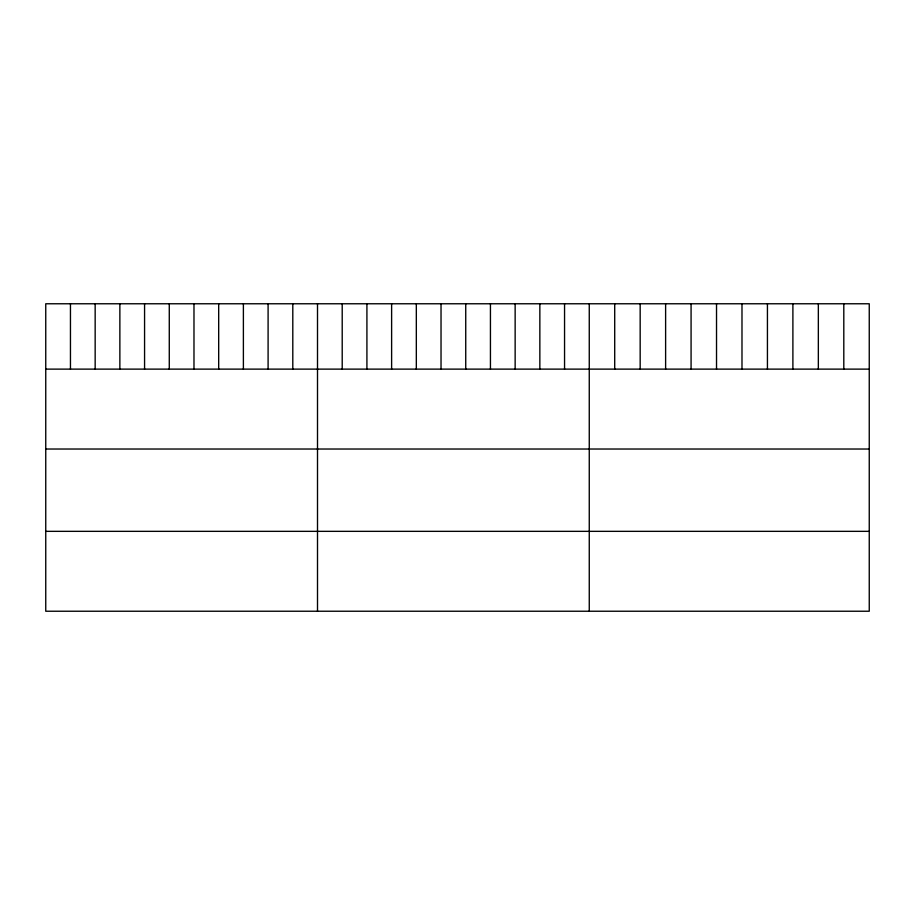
<?xml version="1.0" encoding="UTF-8"?>
<svg xmlns="http://www.w3.org/2000/svg" width="915" height="915" viewBox="0 0 915 915"><rect width="100%" height="100%" fill="white"/><g stroke="black" fill="none" stroke-linecap="round" stroke-linejoin="round"><path stroke-width="1.37" d="M869.25 369.122L869.25 611.231L45.75 611.231L45.75 303.769L869.25 303.769L869.25 369.122L45.75 369.122M45.75 449.025L869.25 449.025M45.75 531.341L869.25 531.341M843.802 303.769L843.802 369.122M818.342 303.769L818.342 369.122M792.893 303.769L792.893 369.122M767.433 303.769L767.433 369.122M741.985 303.769L741.985 369.122M716.525 303.769L716.525 369.122M691.077 303.769L691.077 369.122M665.617 303.769L665.617 369.122M640.168 303.769L640.168 369.122M614.708 303.769L614.708 369.122M589.26 303.769L589.26 611.231M564.555 303.769L564.555 369.122M539.85 303.769L539.85 369.122M515.145 303.769L515.145 369.122M490.44 303.769L490.44 369.122M465.735 303.769L465.735 369.122M441.03 303.769L441.03 369.122M416.325 303.769L416.325 369.122M391.62 303.769L391.62 369.122M366.915 303.769L366.915 369.122M342.21 303.769L342.21 369.122M317.505 303.769L317.505 611.231M292.8 303.769L292.8 369.122M268.095 303.769L268.095 369.122M243.39 303.769L243.39 369.122M218.685 303.769L218.685 369.122M193.98 303.769L193.98 369.122M169.275 303.769L169.275 369.122M144.57 303.769L144.57 369.122M119.865 303.769L119.865 369.122M95.16 303.769L95.16 369.122M70.455 303.769L70.455 369.122"/></g></svg>
